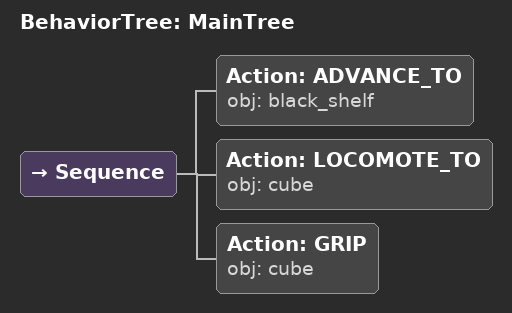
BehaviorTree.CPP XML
<root main_tree_to_execute="MainTree">
  <BehaviorTree ID="MainTree">
    <Sequence>
      <!-- Advance to black_shelf -->
      <Action ID="ADVANCE_TO" obj="black_shelf" />
      <!-- Locomote to cube -->
      <Action ID="LOCOMOTE_TO" obj="cube" />
      <!-- Grip cube -->
      <Action ID="GRIP" obj="cube" />
    </Sequence>
  </BehaviorTree>
</root>
